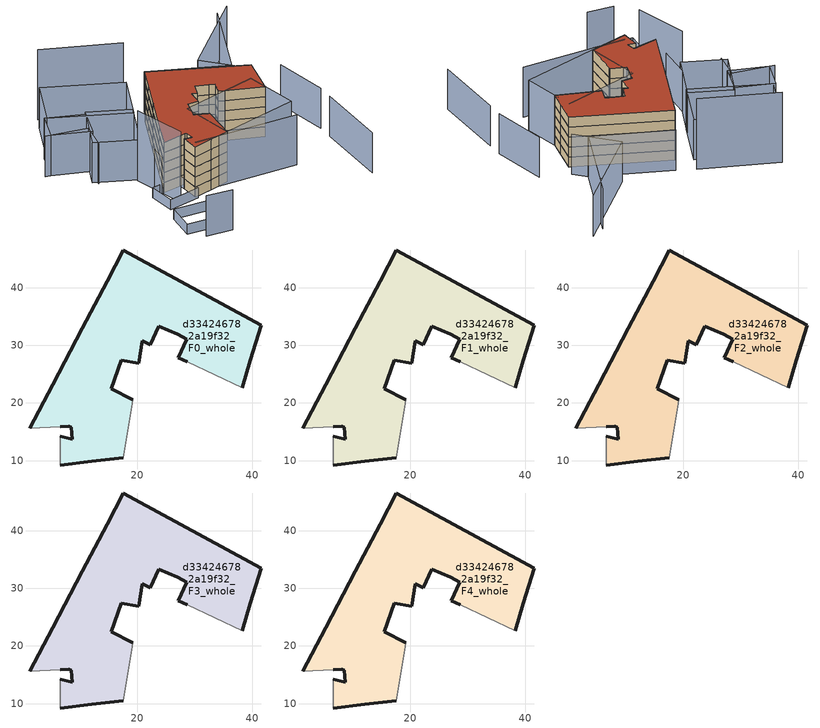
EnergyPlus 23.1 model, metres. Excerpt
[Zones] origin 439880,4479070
d334246782a19f32_F0_whole
 floor ground (EU_floor_Construction): 38.24,22.66 39.7,27.41 41.58,33.54 17.63,46.58 14.78,41.16 10.47,32.96 5.34,23.18 1.34,15.57 6.63,15.87 8.16,15.97 8.54,15.79 8.77,13.69 6.64,14.18 6.63,9.22 12.1,9.85 17.57,10.49 19.12,19.88 19.23,20.53 15.48,22.46 17.26,27.41 20.3,26.94 20.93,30.78 22.28,30.15 23.76,33.37 27.06,31.92 28.59,31.03 27.15,27.86 28.71,27.15 z0
 wall outside (EU_wall_Construction): 28.71,27.15 27.15,27.86 28.59,31.03 27.06,31.92 23.76,33.37 22.28,30.15 20.93,30.78 20.3,26.94 17.26,27.41 15.48,22.46 19.23,20.53 / 17.57,10.49 12.1,9.85 6.63,9.22 / 6.64,14.18 8.77,13.69 8.54,15.79 8.16,15.97 6.63,15.87 / 1.34,15.57 5.34,23.18 10.47,32.96 14.78,41.16 17.63,46.58 41.58,33.54 39.7,27.41 38.24,22.66 z0:3
 wall adiabatic (EU_wall_Construction): 38.24,22.66 28.71,27.15 / 19.23,20.53 19.12,19.88 17.57,10.49 / 6.63,9.22 6.64,14.18 / 6.63,15.87 1.34,15.57 z0:3
d334246782a19f32_F1_whole
 floor to d334246782a19f32_F0_whole (EU_floor_Construction): 38.24,22.66 39.7,27.41 41.58,33.54 17.63,46.58 14.78,41.16 10.46,32.96 5.34,23.18 1.34,15.57 6.63,15.87 8.16,15.97 8.54,15.79 8.77,13.69 6.63,14.18 6.63,9.22 12.1,9.85 17.57,10.49 19.12,19.88 19.23,20.53 15.48,22.46 17.26,27.41 20.3,26.94 20.93,30.78 22.28,30.15 23.75,33.37 27.06,31.92 28.59,31.03 27.15,27.86 28.71,27.15 z3
 wall outside (EU_wall_Construction): 28.71,27.15 27.15,27.86 28.59,31.03 27.06,31.92 23.76,33.37 22.28,30.15 20.93,30.78 20.3,26.94 17.26,27.41 15.48,22.46 19.23,20.53 / 17.57,10.49 12.1,9.85 6.63,9.22 / 6.64,14.18 8.77,13.69 8.54,15.79 8.16,15.97 6.63,15.87 / 1.34,15.57 5.34,23.18 10.47,32.96 14.78,41.16 17.63,46.58 41.58,33.54 39.7,27.41 38.24,22.66 z3:6
 wall adiabatic (EU_wall_Construction): 38.24,22.66 28.71,27.15 / 19.23,20.53 19.12,19.88 17.57,10.49 / 6.63,9.22 6.64,14.18 / 6.63,15.87 1.34,15.57 z3:6
d334246782a19f32_F2_whole
 floor to d334246782a19f32_F1_whole (EU_floor_Construction): 38.24,22.66 39.7,27.41 41.58,33.54 17.63,46.58 14.78,41.16 10.46,32.96 5.34,23.18 1.34,15.57 6.63,15.87 8.16,15.97 8.54,15.79 8.77,13.69 6.63,14.18 6.63,9.22 12.1,9.85 17.57,10.49 19.12,19.88 19.23,20.53 15.48,22.46 17.26,27.41 20.3,26.94 20.93,30.78 22.28,30.15 23.75,33.37 27.06,31.92 28.59,31.03 27.15,27.86 28.71,27.15 z6
 wall outside (EU_wall_Construction): 28.71,27.15 27.15,27.86 28.59,31.03 27.06,31.92 23.76,33.37 22.28,30.15 20.93,30.78 20.3,26.94 17.26,27.41 15.48,22.46 19.23,20.53 / 17.57,10.49 12.1,9.85 6.63,9.22 / 6.64,14.18 8.77,13.69 8.54,15.79 8.16,15.97 6.63,15.87 / 1.34,15.57 5.34,23.18 10.47,32.96 14.78,41.16 17.63,46.58 41.58,33.54 39.7,27.41 38.24,22.66 z6:9
 wall adiabatic (EU_wall_Construction): 38.24,22.66 28.71,27.15 / 19.23,20.53 19.12,19.88 17.57,10.49 / 6.63,9.22 6.64,14.18 / 6.63,15.87 1.34,15.57 z6:9
d334246782a19f32_F3_whole
 floor to d334246782a19f32_F2_whole (EU_floor_Construction): 38.24,22.66 39.7,27.41 41.58,33.54 17.63,46.58 14.78,41.16 10.46,32.96 5.34,23.18 1.34,15.57 6.63,15.87 8.16,15.97 8.54,15.79 8.77,13.69 6.63,14.18 6.63,9.22 12.1,9.85 17.57,10.49 19.12,19.88 19.23,20.53 15.48,22.46 17.26,27.41 20.3,26.94 20.93,30.78 22.28,30.15 23.75,33.37 27.06,31.92 28.59,31.03 27.15,27.86 28.71,27.15 z9
 wall outside (EU_wall_Construction): 28.71,27.15 27.15,27.86 28.59,31.03 27.06,31.92 23.76,33.37 22.28,30.15 20.93,30.78 20.3,26.94 17.26,27.41 15.48,22.46 19.23,20.53 / 17.57,10.49 12.1,9.85 6.63,9.22 / 6.64,14.18 8.77,13.69 8.54,15.79 8.16,15.97 6.63,15.87 / 1.34,15.57 5.34,23.18 10.47,32.96 14.78,41.16 17.63,46.58 41.58,33.54 39.7,27.41 38.24,22.66 z9:12
 wall adiabatic (EU_wall_Construction): 38.24,22.66 28.71,27.15 / 19.23,20.53 19.12,19.88 17.57,10.49 / 6.63,9.22 6.64,14.18 / 6.63,15.87 1.34,15.57 z9:12
d334246782a19f32_F4_whole
 floor to d334246782a19f32_F3_whole (EU_floor_Construction): 38.24,22.66 39.7,27.41 41.58,33.54 17.63,46.58 14.78,41.16 10.46,32.96 5.34,23.18 1.34,15.57 6.63,15.87 8.16,15.97 8.54,15.79 8.77,13.69 6.63,14.18 6.63,9.22 12.1,9.85 17.57,10.49 19.12,19.88 19.23,20.53 15.48,22.46 17.26,27.41 20.3,26.94 20.93,30.78 22.28,30.15 23.75,33.37 27.06,31.92 28.59,31.03 27.15,27.86 28.71,27.15 z12
 wall outside (EU_wall_Construction): 28.71,27.15 27.15,27.86 28.59,31.03 27.06,31.92 23.76,33.37 22.28,30.15 20.93,30.78 20.3,26.94 17.26,27.41 15.48,22.46 19.23,20.53 / 17.57,10.49 12.1,9.85 6.63,9.22 / 6.64,14.18 8.77,13.69 8.54,15.79 8.16,15.97 6.63,15.87 / 1.34,15.57 5.34,23.18 10.47,32.96 14.78,41.16 17.63,46.58 41.58,33.54 39.7,27.41 38.24,22.66 z12:15
 wall adiabatic (EU_wall_Construction): 38.24,22.66 28.71,27.15 / 19.23,20.53 19.12,19.88 17.57,10.49 / 6.63,9.22 6.64,14.18 / 6.63,15.87 1.34,15.57 z12:15
 roof outside (EU_roof_Construction): 41.58,33.54 39.7,27.41 38.24,22.66 28.71,27.15 27.15,27.86 28.59,31.03 27.06,31.92 23.76,33.37 22.28,30.15 20.93,30.78 20.3,26.94 17.26,27.41 15.48,22.46 19.23,20.53 19.12,19.88 17.57,10.49 12.1,9.85 6.63,9.22 6.64,14.18 8.77,13.69 8.54,15.79 8.16,15.97 6.63,15.87 1.34,15.57 5.34,23.18 10.47,32.96 14.78,41.16 17.63,46.58 z15
shading: 7.9,11.09 36.86,6.98 / 39.36,13.02 17.57,10.49 / 17.57,10.49 15.8,25.64 / 15.8,25.64 37.59,28.18 / 37.59,28.18 39.36,13.02 z0:15; 50.11,-7.44 51.72,13.3 / 42.93,36.72 34.6,47.24 / 34.6,47.24 56.1,64.26 / -2.11,-7.75 5.03,-9.24 / 2.11,28.13 -0.34,14.22 / -18.55,39.71 -7.43,36.48 / -7.43,36.48 -9.62,28.93 / 52.08,17.82 50.47,32.99 / 52.01,62.91 40.22,40.13 / 40.22,40.13 20.24,50.47 / 7.31,37.58 0.05,24.37 / 0.05,24.37 -10.62,30.23 / -10.62,30.23 -3.36,43.44 / -3.36,43.44 7.31,37.58 / -13.72,47.02 -3.79,42.55 / -3.79,42.55 -7.26,34.84 / -7.26,34.84 -17.19,39.32 / -17.19,39.32 -13.72,47.02 / -13.15,46.77 -5.98,59.91 / -5.98,59.91 13.65,49.2 / 13.65,49.2 6.48,36.06 / 6.48,36.06 -13.15,46.77 z0:12; 5.4,-6.21 -5.57,-4.18 / -5.57,-4.18 -4.1,3.76 / -4.1,3.76 6.87,1.74 / 6.87,1.74 5.4,-6.21 / -2.44,15.35 6.63,15.87 / 6.63,15.87 7.05,8.57 / 7.05,8.57 -2.02,8.05 / -2.02,8.05 -2.44,15.35 z0:3; -0.69,24.29 2.2,9.43 / 15.61,53.28 -3.97,63.3 z0:21
[Building]
EU S2 Campaign: North Axis=0; Terrain=City; Solar Distribution=FullExterior
[Site:Location]
Madrid: Latitude=40.5; Longitude=-3.5; Time Zone=1; Elevation=609
[SizingPeriod:WeatherFileDays]
AnnualSizingPeriod: Begin Month=1; Begin Day of Month=1; End Month=12; End Day of Month=31; Day of Week for Start Day=Monday; Use Weather File Daylight Saving Period=No; Use Weather File Rain and Snow Indicators=No
[MATERIAL]
EU_InternalMass_Material: Roughness=MediumRough; Thickness=0.1; Conductivity=1; Density=1800; Specific Heat=900; Thermal Absorptance=0.9; Solar Absorptance=0.7; Visible Absorptance=0.7
[MATERIAL:NOMASS] Roughness=MediumRough; Thermal Absorptance=0.9; Solar Absorptance=0.7; Visible Absorptance=0.7
Name | Thermal Resistance
EU_wall_NoMass | 1.60022
EU_roof_NoMass | 1.57597
EU_floor_NoMass | 0.470652
[CONSTRUCTION]
EU_wall_Construction: EU_wall_NoMass
EU_roof_Construction: EU_roof_NoMass
EU_floor_Construction: EU_floor_NoMass
EU_InternalMass_Construction: EU_InternalMass_Material
[ZONE] Type=1; Multiplier=1; Ceiling Height=autocalculate; Volume=1814.41; Floor Area=autocalculate; Part of Total Floor Area=Yes
d334246782a19f32_F0_whole; d334246782a19f32_F1_whole; d334246782a19f32_F2_whole; d334246782a19f32_F3_whole; d334246782a19f32_F4_whole
[INTERNALMASS] Construction=EU_InternalMass_Construction; Surface Area=604.806
Name | Zone or ZoneList
d334246782a19f32_F0_whole_EU_InternalMass | d334246782a19f32_F0_whole
d334246782a19f32_F1_whole_EU_InternalMass | d334246782a19f32_F1_whole
d334246782a19f32_F2_whole_EU_InternalMass | d334246782a19f32_F2_whole
d334246782a19f32_F3_whole_EU_InternalMass | d334246782a19f32_F3_whole
d334246782a19f32_F4_whole_EU_InternalMass | d334246782a19f32_F4_whole
[OTHEREQUIPMENT] Fuel Type=Electricity; Design Level Calculation Method=Watts/Area; Power per Zone Floor Area=1; Fraction Latent=0; Fraction Radiant=0; Fraction Lost=0; Carbon Dioxide Generation Rate=0; EndUse Subcategory=EU_Step8_InternalGains
Name | Zone or ZoneList or Space or SpaceList | Schedule
EU_Step8_InternalGain_d334246782a19f32_F0_whole_f000 | d334246782a19f32_F0_whole | EU_Step8_GainSchedule_d334246782a19f32_F0_whole_f000
EU_Step8_InternalGain_d334246782a19f32_F1_whole_f000 | d334246782a19f32_F1_whole | EU_Step8_GainSchedule_d334246782a19f32_F1_whole_f000
EU_Step8_InternalGain_d334246782a19f32_F2_whole_f000 | d334246782a19f32_F2_whole | EU_Step8_GainSchedule_d334246782a19f32_F2_whole_f000
EU_Step8_InternalGain_d334246782a19f32_F3_whole_f000 | d334246782a19f32_F3_whole | EU_Step8_GainSchedule_d334246782a19f32_F3_whole_f000
EU_Step8_InternalGain_d334246782a19f32_F4_whole_f000 | d334246782a19f32_F4_whole | EU_Step8_GainSchedule_d334246782a19f32_F4_whole_f000
[ZONEVENTILATION:DESIGNFLOWRATE] Schedule=EU_AlwaysOn; Design Flow Rate Calculation Method=AirChanges/Hour; Air Changes per Hour=0.480704; Ventilation Type=Natural; Fan Pressure Rise=0; Fan Total Efficiency=1; Constant Term Coefficient=1; Temperature Term Coefficient=0; Velocity Term Coefficient=0; Velocity Squared Term Coefficient=0; Minimum Indoor Temperature=-100; Maximum Indoor Temperature=100; Delta Temperature=-100; Minimum Outdoor Temperature=-100; Maximum Outdoor Temperature=100; Maximum Wind Speed=40
Name | Zone or ZoneList or Space or SpaceList
EU_ConstantAir_d334246782a19f32_F0_whole | d334246782a19f32_F0_whole
EU_ConstantAir_d334246782a19f32_F1_whole | d334246782a19f32_F1_whole
EU_ConstantAir_d334246782a19f32_F2_whole | d334246782a19f32_F2_whole
EU_ConstantAir_d334246782a19f32_F3_whole | d334246782a19f32_F3_whole
EU_ConstantAir_d334246782a19f32_F4_whole | d334246782a19f32_F4_whole
[HVACTEMPLATE:THERMOSTAT] Constant Heating Setpoint=20; Constant Cooling Setpoint=50
EU_HeatOnly_d334246782a19f32_F0_whole; EU_HeatOnly_d334246782a19f32_F1_whole; EU_HeatOnly_d334246782a19f32_F2_whole; EU_HeatOnly_d334246782a19f32_F3_whole; EU_HeatOnly_d334246782a19f32_F4_whole
[HVACTEMPLATE:ZONE:IDEALLOADSAIRSYSTEM] System Availability Schedule=EU_AlwaysOn; Maximum Heating Supply Air Temperature=50; Minimum Cooling Supply Air Temperature=13; Maximum Heating Supply Air Humidity Ratio=0.0156; Minimum Cooling Supply Air Humidity Ratio=0.0077; Heating Limit=NoLimit; Cooling Limit=NoLimit; Heating Availability Schedule=EU_AlwaysOn; Cooling Availability Schedule=EU_CoolingOff; Dehumidification Control Type=ConstantSensibleHeatRatio; Cooling Sensible Heat Ratio=0.7; Dehumidification Setpoint=60; Humidification Control Type=None; Humidification Setpoint=30; Outdoor Air Method=None; Outdoor Air Flow Rate per Person=0.00944; Outdoor Air Flow Rate per Zone Floor Area=0; Outdoor Air Flow Rate per Zone=0; Demand Controlled Ventilation Type=None; Outdoor Air Economizer Type=NoEconomizer; Heat Recovery Type=None; Sensible Heat Recovery Effectiveness=0.7; Latent Heat Recovery Effectiveness=0.65
Name | Template Thermostat
d334246782a19f32_F0_whole | EU_HeatOnly_d334246782a19f32_F0_whole
d334246782a19f32_F1_whole | EU_HeatOnly_d334246782a19f32_F1_whole
d334246782a19f32_F2_whole | EU_HeatOnly_d334246782a19f32_F2_whole
d334246782a19f32_F3_whole | EU_HeatOnly_d334246782a19f32_F3_whole
d334246782a19f32_F4_whole | EU_HeatOnly_d334246782a19f32_F4_whole
[SIZING:ZONE] Zone Cooling Design Supply Air Temperature Input Method=SupplyAirTemperature; Zone Cooling Design Supply Air Temperature=13; Zone Heating Design Supply Air Temperature Input Method=SupplyAirTemperature; Zone Heating Design Supply Air Temperature=50; Zone Cooling Design Supply Air Humidity Ratio=0.008; Zone Heating Design Supply Air Humidity Ratio=0.008; Cooling Design Air Flow Method=DesignDay; Cooling Design Air Flow Rate=0; Cooling Minimum Air Flow per Zone Floor Area=0.000762; Cooling Minimum Air Flow=0; Cooling Minimum Air Flow Fraction=0.2; Heating Design Air Flow Method=DesignDay; Heating Design Air Flow Rate=0; Heating Maximum Air Flow per Zone Floor Area=0.002032; Heating Maximum Air Flow=0.141576; Heating Maximum Air Flow Fraction=0.3; Account for Dedicated Outdoor Air System=No; Dedicated Outdoor Air System Control Strategy=NeutralSupplyAir; Dedicated Outdoor Air Low Setpoint Temperature for Design=autosize; Dedicated Outdoor Air High Setpoint Temperature for Design=autosize; Zone Load Sizing Method=Sensible Load Only No Latent Load; Zone Latent Cooling Design Supply Air Humidity Ratio Input Method=HumidityRatioDifference; Zone Cooling Design Supply Air Humidity Ratio Difference=0.005; Zone Latent Heating Design Supply Air Humidity Ratio Input Method=HumidityRatioDifference; Zone Humidification Design Supply Air Humidity Ratio Difference=0.005
d334246782a19f32_F0_whole; d334246782a19f32_F1_whole; d334246782a19f32_F2_whole; d334246782a19f32_F3_whole; d334246782a19f32_F4_whole
[SCHEDULE:CONSTANT]
Name | Hourly Value
EU_AlwaysOn | 1
EU_CoolingOff | 0
[SCHEDULE:FILE] Column Number=1; Rows to Skip at Top=0; Number of Hours of Data=8760; Column Separator=Comma; Interpolate to Timestep=No; Minutes per Item=60; Adjust Schedule for Daylight Savings=Yes
Name | File
EU_Step8_GainSchedule_d334246782a19f32_F0_whole_f000 | ../../schedules/d334246782a19f32/d334246782a19f32_F0_whole_f000_gain.csv
EU_Step8_GainSchedule_d334246782a19f32_F1_whole_f000 | ../../schedules/d334246782a19f32/d334246782a19f32_F1_whole_f000_gain.csv
EU_Step8_GainSchedule_d334246782a19f32_F2_whole_f000 | ../../schedules/d334246782a19f32/d334246782a19f32_F2_whole_f000_gain.csv
EU_Step8_GainSchedule_d334246782a19f32_F3_whole_f000 | ../../schedules/d334246782a19f32/d334246782a19f32_F3_whole_f000_gain.csv
EU_Step8_GainSchedule_d334246782a19f32_F4_whole_f000 | ../../schedules/d334246782a19f32/d334246782a19f32_F4_whole_f000_gain.csv
